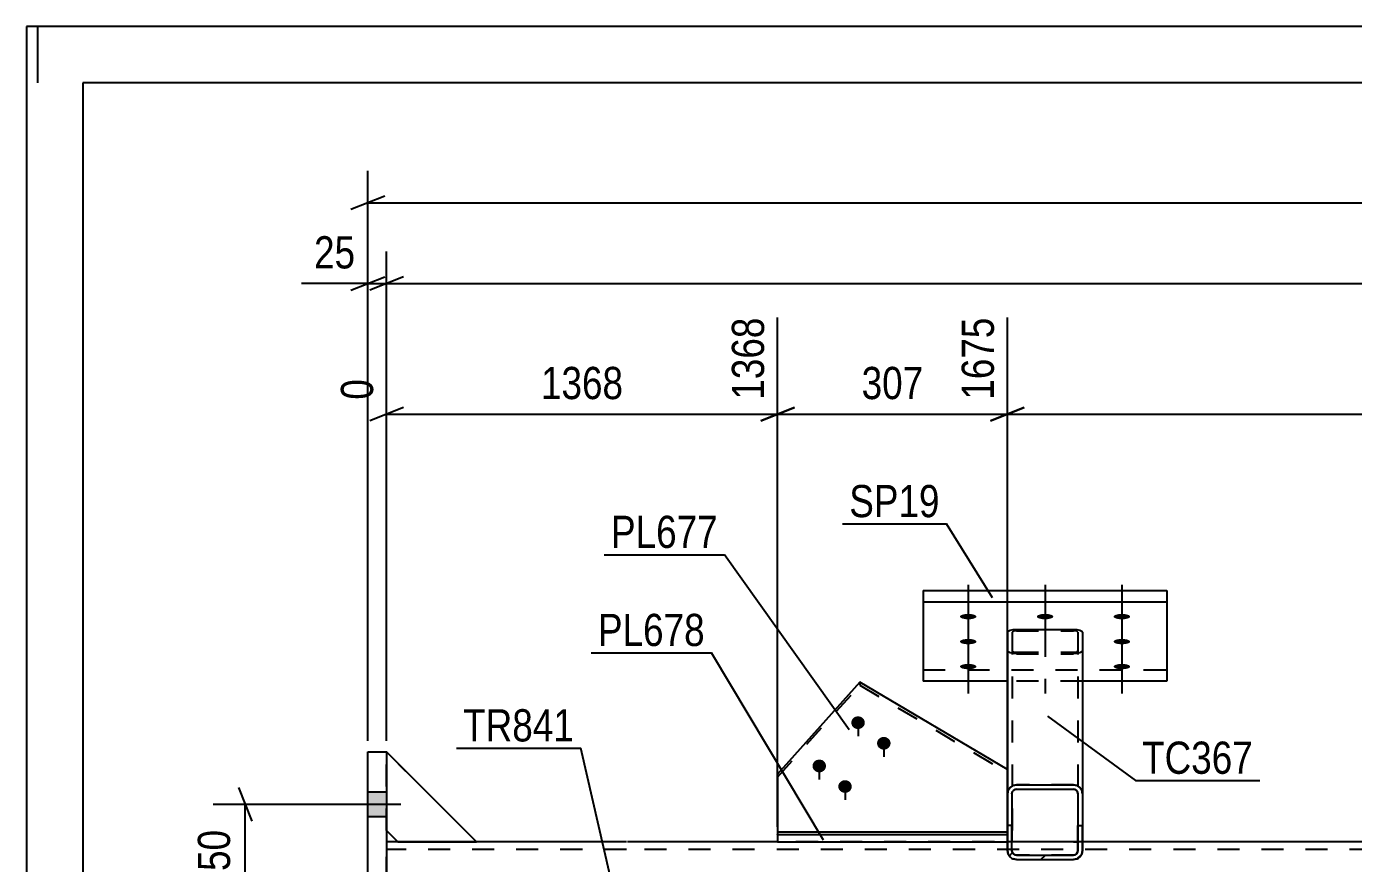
# Model space of a CAD drawing. Header units: millimetres. Extents: x 0 to 841, y 0 to 594.
# Drawn here: x 0 to 118, y 519.5 to 594 of the extents above; entities that cross this region are included whole.
import ezdxf

# ---------------------------------------------------------------- set-up
doc = ezdxf.new("R2010")
doc.units = ezdxf.units.MM
doc.linetypes.add('DXK_LINE_DOT2', pattern=[3.9198, 1.9599, -1.9599])
doc.styles.add('Arial Narrow', font='ARIALN.TTF', dxfattribs={"height": 0.2})

# ---------------------------------------------------------------- blocks, each defined once
blk = doc.blocks.new('Unknown-761545321-1129 - 18537')
at = {"color": 5, "linetype": 'Continuous'}
for p, q in [((841, 594), (0, 594)), ((0, 594), (0, 0)), ((1, 589), (1, 594)), ((836, 589), (5, 589)), ((5, 589), (5, 5))]:
    blk.add_line(p, q, dxfattribs=at)
blk = doc.blocks.new('Part-761545321-2377 - 2342')
at = {"linetype": 'Continuous'}
h = blk.add_hatch(dxfattribs=at)
h.set_pattern_fill('', scale=0.7, style=0, pattern_type=0)
h.set_pattern_definition([(45, (93.416, 519.9116), (-1.57154, 1.57154), [])])
h.paths.add_polyline_path([(93.11, 519.85), (93.42, 519.91), (93.68, 520.08), (93.85, 520.34), (93.91, 520.65), (93.91, 522.88), (93.51, 522.88), (93.51, 520.65), (93.48, 520.5), (93.39, 520.37), (93.26, 520.28), (93.11, 520.25), (88.04, 520.25), (87.89, 520.28), (87.76, 520.37), (87.67, 520.5), (87.64, 520.65), (87.64, 522.88), (87.24, 522.88), (87.24, 520.65), (87.3, 520.34), (87.48, 520.08), (87.74, 519.91), (88.04, 519.85)])
at = {"color": 2, "linetype": 'Continuous'}
for p, q in [((87.74, 526.46), (87.48, 526.28)), ((88.04, 526.52), (87.74, 526.46)), ((88.04, 526.52), (88.04, 526.52)), ((88.04, 526.52), (93.11, 526.52)), ((93.11, 526.52), (93.11, 526.52)), ((93.42, 526.46), (93.11, 526.52)), ((93.68, 526.28), (93.42, 526.46)), ((87.3, 526.02), (87.24, 525.72)), ((87.24, 525.72), (87.24, 522.88)), ((87.48, 526.28), (87.3, 526.02)), ((87.64, 525.72), (87.67, 525.87)), ((87.64, 525.72), (87.64, 522.88)), ((87.67, 525.87), (87.76, 526)), ((87.76, 526), (87.89, 526.09)), ((87.89, 526.09), (88.04, 526.12)), ((88.04, 526.12), (93.11, 526.12)), ((88.04, 526.12), (88.04, 526.12)), ((93.11, 526.12), (93.11, 526.12)), ((93.11, 526.12), (93.26, 526.09)), ((93.26, 526.09), (93.39, 526)), ((93.39, 526), (93.48, 525.87)), ((93.48, 525.87), (93.51, 525.72)), ((93.51, 525.72), (93.51, 525.72)), ((93.51, 525.72), (93.51, 522.88)), ((93.85, 526.02), (93.68, 526.28)), ((93.91, 525.72), (93.85, 526.02)), ((93.91, 525.72), (93.91, 525.72)), ((93.91, 525.72), (93.91, 522.88)), ((87.64, 522.88), (87.24, 522.88)), ((87.24, 520.65), (87.24, 522.88)), ((87.64, 520.65), (87.64, 522.88)), ((93.51, 520.65), (93.51, 522.88)), ((93.51, 522.88), (93.91, 522.88)), ((93.91, 520.65), (93.91, 522.88)), ((87.24, 520.65), (87.24, 520.65)), ((87.24, 520.65), (87.3, 520.34)), ((87.64, 520.65), (87.64, 520.65)), ((87.67, 520.5), (87.64, 520.65)), ((87.76, 520.37), (87.67, 520.5)), ((93.48, 520.5), (93.39, 520.37)), ((93.51, 520.65), (93.48, 520.5)), ((93.51, 520.65), (93.51, 520.65)), ((93.85, 520.34), (93.91, 520.65)), ((93.91, 520.65), (93.91, 520.65)), ((87.74, 519.91), (88.04, 519.85)), ((87.89, 520.28), (87.76, 520.37)), ((88.04, 520.25), (87.89, 520.28)), ((88.04, 520.25), (88.04, 520.25)), ((88.04, 520.25), (93.11, 520.25)), ((88.04, 519.85), (88.04, 519.85)), ((88.04, 519.85), (93.11, 519.85)), ((93.26, 520.28), (93.11, 520.25)), ((93.11, 520.25), (93.11, 520.25)), ((93.11, 519.85), (93.42, 519.91)), ((93.11, 519.85), (93.11, 519.85)), ((93.39, 520.37), (93.26, 520.28))]:
    blk.add_line(p, q, dxfattribs=at)
at = {"color": 7, "linetype": 'DXK_LINE_DOT2'}
for p, q in [((87.48, 526.28), (87.74, 526.46)), ((87.74, 526.46), (88.04, 526.52)), ((93.11, 526.52), (88.04, 526.52)), ((93.11, 526.52), (93.42, 526.46)), ((93.42, 526.46), (93.68, 526.28)), ((87.24, 525.72), (87.3, 526.02)), ((87.3, 526.02), (87.48, 526.28)), ((87.67, 525.87), (87.64, 525.72)), ((87.76, 526), (87.67, 525.87)), ((87.89, 526.09), (87.76, 526)), ((88.04, 526.12), (87.89, 526.09)), ((88.04, 526.12), (93.11, 526.12)), ((93.26, 526.09), (93.11, 526.12)), ((93.39, 526), (93.26, 526.09)), ((93.48, 525.87), (93.39, 526)), ((93.51, 525.72), (93.48, 525.87)), ((93.51, 525.72), (93.51, 525.72)), ((93.68, 526.28), (93.85, 526.02)), ((93.85, 526.02), (93.91, 525.72)), ((93.91, 525.72), (93.91, 525.72)), ((87.24, 522.88), (87.24, 521.43)), ((87.64, 522.88), (87.64, 521.43)), ((93.51, 522.88), (93.51, 521.43)), ((93.91, 522.88), (93.91, 521.43)), ((87.64, 521.43), (87.24, 521.43)), ((87.24, 521.43), (87.24, 520.65)), ((87.3, 520.35), (87.24, 520.65)), ((87.64, 520.65), (87.64, 521.43)), ((87.64, 520.65), (87.67, 520.5)), ((87.67, 520.5), (87.76, 520.37)), ((93.39, 520.37), (93.48, 520.5)), ((93.48, 520.5), (93.51, 520.65)), ((93.91, 521.43), (93.51, 521.43)), ((93.51, 521.43), (93.51, 520.65)), ((93.91, 520.65), (93.85, 520.35)), ((93.91, 521.43), (93.91, 520.65)), ((88.04, 519.85), (87.74, 519.91)), ((87.76, 520.37), (87.89, 520.28)), ((87.89, 520.28), (88.04, 520.25)), ((93.11, 520.25), (88.04, 520.25)), ((88.04, 519.85), (93.11, 519.85)), ((93.11, 520.25), (93.26, 520.28)), ((93.42, 519.91), (93.11, 519.85)), ((93.26, 520.28), (93.39, 520.37))]:
    blk.add_line(p, q, dxfattribs=at)
for centre, start, end in [((88.04, 520.65), 202.5, 247.5), ((93.11, 520.65), 292.5, 337.5)]:
    blk.add_arc(centre, 0.8, start, end, dxfattribs=at)
at = {"color": 2, "linetype": 'Continuous'}
for centre, start, end in [((88.04, 520.65), 202.5, 247.5), ((93.11, 520.65), 292.5, 337.5)]:
    blk.add_arc(centre, 0.8, start, end, dxfattribs=at)
blk = doc.blocks.new('Part-761545321-2495 - 2342')
at = {"color": 2, "linetype": 'Continuous'}
for p, q in [((74.11, 535.63), (66.79, 527.45)), ((87.23, 527.86), (74.11, 535.63)), ((87.23, 527.86), (87.23, 522.09)), ((66.79, 527.45), (66.79, 522.09)), ((66.79, 522.32), (87.23, 522.32))]:
    blk.add_line(p, q, dxfattribs=at)
at = {"color": 7, "linetype": 'DXK_LINE_DOT2'}
for p, q in [((66.79, 527.19), (74.11, 535.37)), ((74.11, 535.63), (74.11, 535.37)), ((74.11, 535.37), (87.23, 527.6)), ((66.79, 522.06), (66.79, 522.09)), ((66.79, 522.06), (66.79, 522.09)), ((87.23, 522.06), (66.79, 522.06)), ((87.23, 522.09), (87.23, 522.06)), ((87.23, 522.09), (87.23, 522.06))]:
    blk.add_line(p, q, dxfattribs=at)
blk = doc.blocks.new('Part-761545321-2367 - 2342')
at = {"color": 2, "linetype": 'Continuous'}
for p, q in [((30.35, 500.09), (30.35, 529.43)), ((30.35, 529.43), (32.02, 529.43)), ((32.02, 529.43), (32.02, 500.09)), ((32.02, 500.09), (30.35, 500.09))]:
    blk.add_line(p, q, dxfattribs=at)
blk = doc.blocks.new('Part-761545321-2400 - 2342')
at = {"color": 2, "linetype": 'Continuous'}
for p, q in [((87.25, 540.08), (87.31, 540.18)), ((87.25, 540.08), (87.25, 525.74)), ((87.31, 540.18), (87.48, 540.26)), ((87.48, 540.26), (87.74, 540.32)), ((87.74, 540.32), (88.05, 540.34)), ((88.05, 540.34), (93.11, 540.34)), ((93.11, 540.34), (93.42, 540.32)), ((93.42, 540.32), (93.68, 540.26)), ((93.68, 540.26), (93.85, 540.18)), ((93.85, 540.18), (93.91, 540.08)), ((93.91, 540.08), (93.91, 521.43)), ((93.11, 521.43), (87.64, 521.43)), ((93.51, 521.43), (93.11, 521.43)), ((93.91, 521.43), (93.91, 521.43))]:
    blk.add_line(p, q, dxfattribs=at)
at = {"color": 7, "linetype": 'DXK_LINE_DOT2'}
for p, q in [((87.68, 540.13), (87.65, 540.08)), ((87.65, 540.08), (87.65, 521.43)), ((87.76, 540.17), (87.68, 540.13)), ((87.89, 540.2), (87.76, 540.17)), ((88.05, 540.21), (87.89, 540.2)), ((88.05, 540.21), (93.11, 540.21)), ((93.27, 540.2), (93.11, 540.21)), ((93.4, 540.17), (93.27, 540.2)), ((93.48, 540.13), (93.4, 540.17)), ((93.51, 540.08), (93.48, 540.13)), ((93.51, 540.08), (93.51, 521.43)), ((87.31, 538.33), (87.25, 538.43)), ((87.48, 538.25), (87.31, 538.33)), ((87.74, 538.19), (87.48, 538.25)), ((87.65, 538.43), (87.68, 538.38)), ((87.68, 538.38), (87.76, 538.34)), ((88.05, 538.17), (87.74, 538.19)), ((87.76, 538.34), (87.89, 538.31)), ((87.89, 538.31), (88.05, 538.3)), ((88.05, 538.3), (93.11, 538.3)), ((88.05, 538.17), (93.11, 538.17)), ((93.11, 538.3), (93.27, 538.31)), ((93.42, 538.19), (93.11, 538.17)), ((93.27, 538.31), (93.4, 538.34)), ((93.4, 538.34), (93.48, 538.38)), ((93.68, 538.25), (93.42, 538.19)), ((93.48, 538.38), (93.51, 538.43)), ((93.85, 538.33), (93.68, 538.25)), ((93.91, 538.43), (93.85, 538.33)), ((87.25, 525.74), (87.25, 521.43)), ((87.64, 521.43), (87.25, 521.43)), ((93.11, 521.43), (93.42, 521.43)), ((93.48, 521.43), (93.51, 521.43)), ((93.91, 521.43), (93.51, 521.43))]:
    blk.add_line(p, q, dxfattribs=at)
blk = doc.blocks.new('Part-761545321-2405 - 2342')
at = {"color": 2, "linetype": 'Continuous'}
for p, q in [((79.75, 543.79), (101.41, 543.79)), ((79.75, 543.79), (79.75, 535.73)), ((101.41, 543.79), (101.41, 535.73)), ((79.75, 542.78), (101.41, 542.78)), ((87.25, 535.73), (79.75, 535.73)), ((101.41, 535.73), (93.91, 535.73))]:
    blk.add_line(p, q, dxfattribs=at)
at = {"color": 7, "linetype": 'DXK_LINE_DOT2'}
for p, q in [((79.75, 536.74), (101.41, 536.74)), ((93.91, 535.73), (87.25, 535.73))]:
    blk.add_line(p, q, dxfattribs=at)
blk = doc.blocks.new('Part-761545321-2423 - 2342')
at = {"color": 7, "linetype": 'DXK_LINE_DOT2'}
for p, q in [((40.02, 521.43), (32.02, 529.43)), ((32.02, 529.43), (32.02, 522.43)), ((32.02, 522.43), (33.02, 521.43)), ((33.02, 521.43), (40.02, 521.43))]:
    blk.add_line(p, q, dxfattribs=at)
blk = doc.blocks.new('Part-761545321-2426 - 2342')
at = {"color": 2, "linetype": 'Continuous'}
for p, q in [((40.02, 521.43), (32.02, 529.43)), ((32.02, 529.43), (32.02, 529.43)), ((32.02, 522.43), (33.02, 521.43)), ((33.02, 521.43), (40.02, 521.43))]:
    blk.add_line(p, q, dxfattribs=at)
at = {"color": 7, "linetype": 'DXK_LINE_DOT2'}
blk.add_line((32.02, 522.43), (32.02, 529.43), dxfattribs=at)
blk = doc.blocks.new('Part-761545321-2429 - 2342')
at = {"color": 7, "linetype": 'DXK_LINE_DOT2'}
for p, q in [((40.02, 521.43), (32.02, 529.43)), ((32.02, 529.43), (32.02, 522.43)), ((32.02, 522.43), (33.02, 521.43)), ((33.02, 521.43), (40.02, 521.43))]:
    blk.add_line(p, q, dxfattribs=at)
blk = doc.blocks.new('Part-761545321-2444 - 2342')
at = {"color": 2, "linetype": 'Continuous'}
for p, q in [((53.35, 521.43), (32.02, 521.43)), ((66.79, 521.43), (53.45, 521.43)), ((87.24, 521.43), (87.23, 521.43)), ((319.54, 521.43), (93.91, 521.43)), ((32.02, 509.43), (32.02, 520.09))]:
    blk.add_line(p, q, dxfattribs=at)
at = {"color": 7, "linetype": 'DXK_LINE_DOT2'}
for p, q in [((32.02, 521.43), (32.02, 520.09)), ((32.02, 521.43), (32.02, 521.04)), ((53.35, 520.76), (32.02, 520.76)), ((319.54, 520.76), (53.45, 520.76)), ((93.91, 521.43), (66.79, 521.43))]:
    blk.add_line(p, q, dxfattribs=at)
blk = doc.blocks.new('Bolt-761545321-2449 - 2342')
at = {"linetype": 'Continuous'}
for points in [[(30.35, 525.86), (30.35, 523.66), (32.02, 523.66), (32.02, 525.86)], [(30.35, 525.86), (30.35, 523.66), (32.02, 523.66), (32.02, 525.86)], [(30.35, 505.86), (30.35, 503.66), (32.02, 503.66), (32.02, 505.86)], [(30.35, 505.86), (30.35, 503.66), (32.02, 503.66), (32.02, 505.86)]]:
    blk.add_hatch(color=1, dxfattribs=at).paths.add_polyline_path(points)
at = {"color": 1, "linetype": 'Continuous'}
for p, q in [((32.02, 525.86), (30.35, 525.86)), ((32.02, 525.86), (30.35, 525.86)), ((33.28, 524.76), (25.35, 524.76)), ((33.28, 524.76), (25.35, 524.76)), ((32.02, 523.66), (30.35, 523.66)), ((32.02, 523.66), (30.35, 523.66)), ((32.02, 505.86), (30.35, 505.86)), ((32.02, 505.86), (30.35, 505.86)), ((33.28, 504.76), (25.35, 504.76)), ((33.28, 504.76), (25.35, 504.76)), ((32.02, 503.66), (30.35, 503.66)), ((32.02, 503.66), (30.35, 503.66))]:
    blk.add_line(p, q, dxfattribs=at)
blk = doc.blocks.new('Bolt-761545321-2453 - 2342')
at = {"linetype": 'Continuous'}
for points in [[(83.75, 541.72), (83.9, 541.71), (84.05, 541.7), (84.18, 541.67), (84.29, 541.64), (84.38, 541.6), (84.44, 541.55), (84.48, 541.5), (84.48, 541.45), (84.44, 541.4), (84.38, 541.36), (84.29, 541.32), (84.18, 541.29), (84.05, 541.26), (83.9, 541.24), (83.75, 541.24), (83.59, 541.24), (83.45, 541.26), (83.32, 541.29), (83.2, 541.32), (83.11, 541.36), (83.05, 541.4), (83.02, 541.45), (83.02, 541.5), (83.05, 541.55), (83.11, 541.6), (83.2, 541.64), (83.32, 541.67), (83.45, 541.7), (83.59, 541.71)], [(90.58, 541.72), (90.73, 541.71), (90.88, 541.7), (91.01, 541.67), (91.13, 541.64), (91.22, 541.6), (91.28, 541.55), (91.31, 541.5), (91.31, 541.45), (91.28, 541.4), (91.22, 541.36), (91.13, 541.32), (91.01, 541.29), (90.88, 541.26), (90.73, 541.24), (90.58, 541.24), (90.43, 541.24), (90.28, 541.26), (90.15, 541.29), (90.04, 541.32), (89.94, 541.36), (89.88, 541.4), (89.85, 541.45), (89.85, 541.5), (89.88, 541.55), (89.94, 541.6), (90.04, 541.64), (90.15, 541.67), (90.28, 541.7), (90.43, 541.71)], [(97.41, 541.72), (97.57, 541.71), (97.71, 541.7), (97.84, 541.67), (97.96, 541.64), (98.05, 541.6), (98.11, 541.55), (98.14, 541.5), (98.14, 541.45), (98.11, 541.4), (98.05, 541.36), (97.96, 541.32), (97.84, 541.29), (97.71, 541.26), (97.57, 541.24), (97.41, 541.24), (97.26, 541.24), (97.12, 541.26), (96.98, 541.29), (96.87, 541.32), (96.78, 541.36), (96.72, 541.4), (96.68, 541.45), (96.68, 541.5), (96.72, 541.55), (96.78, 541.6), (96.87, 541.64), (96.98, 541.67), (97.12, 541.7), (97.26, 541.71)], [(83.75, 539.49), (83.9, 539.49), (84.05, 539.47), (84.18, 539.45), (84.29, 539.41), (84.38, 539.37), (84.44, 539.33), (84.48, 539.28), (84.48, 539.23), (84.44, 539.18), (84.38, 539.13), (84.29, 539.09), (84.18, 539.06), (84.05, 539.04), (83.9, 539.02), (83.75, 539.02), (83.59, 539.02), (83.45, 539.04), (83.32, 539.06), (83.2, 539.09), (83.11, 539.13), (83.05, 539.18), (83.02, 539.23), (83.02, 539.28), (83.05, 539.33), (83.11, 539.37), (83.2, 539.41), (83.32, 539.45), (83.45, 539.47), (83.59, 539.49)], [(97.41, 539.49), (97.57, 539.49), (97.71, 539.47), (97.84, 539.45), (97.96, 539.41), (98.05, 539.37), (98.11, 539.33), (98.14, 539.28), (98.14, 539.23), (98.11, 539.18), (98.05, 539.13), (97.96, 539.09), (97.84, 539.06), (97.71, 539.04), (97.57, 539.02), (97.41, 539.02), (97.26, 539.02), (97.12, 539.04), (96.98, 539.06), (96.87, 539.09), (96.78, 539.13), (96.72, 539.18), (96.68, 539.23), (96.68, 539.28), (96.72, 539.33), (96.78, 539.37), (96.87, 539.41), (96.98, 539.45), (97.12, 539.47), (97.26, 539.49)], [(83.75, 537.27), (83.9, 537.26), (84.05, 537.25), (84.18, 537.22), (84.29, 537.19), (84.38, 537.15), (84.44, 537.1), (84.48, 537.05), (84.48, 537), (84.44, 536.96), (84.38, 536.91), (84.29, 536.87), (84.18, 536.84), (84.05, 536.81), (83.9, 536.8), (83.75, 536.79), (83.59, 536.8), (83.45, 536.81), (83.32, 536.84), (83.2, 536.87), (83.11, 536.91), (83.05, 536.96), (83.02, 537), (83.02, 537.05), (83.05, 537.1), (83.11, 537.15), (83.2, 537.19), (83.32, 537.22), (83.45, 537.25), (83.59, 537.26)], [(97.41, 537.27), (97.57, 537.26), (97.71, 537.25), (97.84, 537.22), (97.96, 537.19), (98.05, 537.15), (98.11, 537.1), (98.14, 537.05), (98.14, 537), (98.11, 536.96), (98.05, 536.91), (97.96, 536.87), (97.84, 536.84), (97.71, 536.81), (97.57, 536.8), (97.41, 536.79), (97.26, 536.8), (97.12, 536.81), (96.98, 536.84), (96.87, 536.87), (96.78, 536.91), (96.72, 536.96), (96.68, 537), (96.68, 537.05), (96.72, 537.1), (96.78, 537.15), (96.87, 537.19), (96.98, 537.22), (97.12, 537.25), (97.26, 537.26)]]:
    blk.add_hatch(color=1, dxfattribs=at).paths.add_polyline_path(points)
at = {"color": 1, "linetype": 'Continuous'}
for p, q in [((83.75, 544.31), (83.75, 539.08)), ((90.58, 544.31), (90.58, 539.08)), ((97.41, 544.31), (97.41, 539.08)), ((83.75, 542.09), (83.75, 536.86)), ((97.41, 542.09), (97.41, 536.86)), ((83.75, 539.87), (83.75, 534.63)), ((97.41, 539.87), (97.41, 534.63))]:
    blk.add_line(p, q, dxfattribs=at)
at = {"color": 1, "linetype": 'DXK_LINE_DOT2'}
blk.add_line((90.58, 539.87), (90.58, 534.63), dxfattribs=at)
blk = doc.blocks.new('Part-761545321-2496 - 2342')
at = {"color": 2, "linetype": 'Continuous'}
for p, q in [((66.79, 522.09), (66.79, 521.43)), ((66.79, 522.09), (87.23, 522.09)), ((87.23, 522.09), (87.23, 521.43)), ((66.79, 521.43), (87.23, 521.43))]:
    blk.add_line(p, q, dxfattribs=at)
blk = doc.blocks.new('Bolt-761545321-2497 - 2342')
at = {"linetype": 'Continuous'}
for points in [[(73.95, 531.47), (73.82, 531.48), (73.7, 531.52), (73.6, 531.58), (73.5, 531.66), (73.43, 531.75), (73.38, 531.86), (73.35, 531.98), (73.35, 532.1), (73.38, 532.21), (73.43, 532.32), (73.5, 532.42), (73.6, 532.5), (73.7, 532.56), (73.82, 532.59), (73.95, 532.6), (74.07, 532.59), (74.19, 532.56), (74.3, 532.5), (74.39, 532.42), (74.47, 532.32), (74.52, 532.21), (74.55, 532.1), (74.55, 531.98), (74.52, 531.86), (74.47, 531.75), (74.39, 531.66), (74.3, 531.58), (74.19, 531.52), (74.07, 531.48)], [(76.24, 529.64), (76.11, 529.65), (76, 529.69), (75.89, 529.75), (75.79, 529.83), (75.72, 529.92), (75.67, 530.03), (75.64, 530.15), (75.64, 530.26), (75.67, 530.38), (75.72, 530.49), (75.79, 530.58), (75.89, 530.66), (76, 530.72), (76.11, 530.76), (76.24, 530.77), (76.36, 530.76), (76.48, 530.72), (76.59, 530.66), (76.69, 530.58), (76.76, 530.49), (76.81, 530.38), (76.84, 530.26), (76.84, 530.15), (76.81, 530.03), (76.76, 529.92), (76.69, 529.83), (76.59, 529.75), (76.48, 529.69), (76.36, 529.65)], [(70.5, 527.62), (70.38, 527.63), (70.26, 527.67), (70.15, 527.73), (70.06, 527.81), (69.98, 527.9), (69.93, 528.01), (69.91, 528.13), (69.91, 528.25), (69.93, 528.36), (69.98, 528.47), (70.06, 528.57), (70.15, 528.65), (70.26, 528.71), (70.38, 528.74), (70.5, 528.75), (70.63, 528.74), (70.75, 528.71), (70.86, 528.65), (70.95, 528.57), (71.02, 528.47), (71.07, 528.36), (71.1, 528.25), (71.1, 528.13), (71.07, 528.01), (71.02, 527.9), (70.95, 527.81), (70.86, 527.73), (70.75, 527.67), (70.63, 527.63)], [(72.79, 525.79), (72.67, 525.8), (72.55, 525.84), (72.44, 525.9), (72.35, 525.98), (72.27, 526.07), (72.22, 526.18), (72.2, 526.3), (72.2, 526.41), (72.22, 526.53), (72.27, 526.64), (72.35, 526.73), (72.44, 526.81), (72.55, 526.87), (72.67, 526.91), (72.79, 526.92), (72.92, 526.91), (73.04, 526.87), (73.15, 526.81), (73.24, 526.73), (73.31, 526.64), (73.36, 526.53), (73.39, 526.41), (73.39, 526.3), (73.36, 526.18), (73.31, 526.07), (73.24, 525.98), (73.15, 525.9), (73.04, 525.84), (72.92, 525.8)]]:
    blk.add_hatch(color=1, dxfattribs=at).paths.add_polyline_path(points)
at = {"color": 1, "linetype": 'Continuous'}
for p, q in [((73.95, 532.47), (73.95, 530.84)), ((76.24, 530.64), (76.24, 529.01)), ((70.5, 528.62), (70.5, 526.99)), ((72.79, 526.79), (72.79, 525.16))]:
    blk.add_line(p, q, dxfattribs=at)
blk = doc.blocks.new('StraightDimension-761545321-11111 - 2342')
at = {"color": 7, "linetype": 'Continuous'}
for p, q in [((66.79, 522.76), (66.79, 568.1)), ((87.23, 522.43), (87.23, 568.1)), ((68.29, 560.09), (65.29, 558.89)), ((66.79, 559.49), (87.23, 559.49)), ((85.73, 558.89), (88.73, 560.09))]:
    blk.add_line(p, q, dxfattribs=at)
at = {"color": 0}
blk.add_wipeout([(80.35, 560.24), (80.35, 564.44), (73.67, 564.44), (73.67, 560.24)], dxfattribs=at)
at = {"color": 3, "style": 'Arial Narrow'}
blk.add_text('307', height=2.863, dxfattribs=at).set_placement((74.27, 560.84))
at = {"color": 0, "linetype": 'Continuous'}
blk.add_wipeout([(86.63, 568.7), (82.43, 568.7), (82.43, 560.19), (86.63, 560.19)], dxfattribs=at)
at = {"color": 3, "linetype": 'Continuous', "style": 'Arial Narrow'}
blk.add_text('1675', height=2.863, rotation=90.0002, dxfattribs=at).set_placement((86.03, 560.79))
blk = doc.blocks.new('StraightDimension-761545321-2594 - 2342')
at = {"color": 7, "linetype": 'Continuous'}
for p, q in [((18.85, 526.26), (20.05, 523.26)), ((29.35, 524.76), (16.6, 524.76)), ((19.45, 514.76), (19.45, 524.76)), ((20.05, 513.26), (18.85, 516.26)), ((31.02, 514.76), (16.6, 514.76))]:
    blk.add_line(p, q, dxfattribs=at)
at = {"color": 0}
blk.add_wipeout([(18.7, 523.1), (14.5, 523.1), (14.5, 516.42), (18.7, 516.42)], dxfattribs=at)
at = {"color": 3, "style": 'Arial Narrow'}
blk.add_text('150', height=2.863, rotation=90.0002, dxfattribs=at).set_placement((18.1, 517.02))
blk = doc.blocks.new('StraightDimension-761545321-11112 - 2342')
at = {"color": 7, "linetype": 'Continuous'}
for p, q in [((66.79, 522.76), (66.79, 568.1)), ((32.02, 530.43), (32.02, 562.62)), ((33.52, 560.09), (30.52, 558.89)), ((32.02, 559.49), (66.79, 559.49)), ((65.29, 558.89), (68.29, 560.09))]:
    blk.add_line(p, q, dxfattribs=at)
at = {"color": 0}
blk.add_wipeout([(53.66, 560.24), (53.66, 564.44), (45.15, 564.44), (45.15, 560.24)], dxfattribs=at)
at = {"color": 3, "style": 'Arial Narrow'}
blk.add_text('1368', height=2.863, dxfattribs=at).set_placement((45.75, 560.84))
at = {"color": 0, "linetype": 'Continuous'}
for points in [[(66.19, 568.7), (61.99, 568.7), (61.99, 560.19), (66.19, 560.19)], [(31.42, 563.22), (27.22, 563.22), (27.22, 560.19), (31.42, 560.19)]]:
    blk.add_wipeout(points, dxfattribs=at)
at = {"color": 3, "linetype": 'Continuous', "style": 'Arial Narrow'}
for s, height, p in [('1368', 2.863, (65.59, 560.79)), ('0', 2.86, (30.82, 560.79))]:
    blk.add_text(s, height=height, rotation=90.0002, dxfattribs=at).set_placement(p)
blk = doc.blocks.new('StraightDimension-761545321-11110 - 2342')
at = {"color": 7, "linetype": 'Continuous'}
for p, q in [((87.23, 522.43), (87.23, 568.1)), ((88.73, 560.09), (85.73, 558.89)), ((87.23, 559.49), (340.97, 559.49))]:
    blk.add_line(p, q, dxfattribs=at)
blk = doc.blocks.new('StraightDimension-761545321-11229 - 2342')
at = {"color": 7, "linetype": 'Continuous'}
for p, q in [((32.02, 530.43), (32.02, 573.97)), ((33.52, 571.72), (30.52, 570.52)), ((32.02, 571.12), (340.97, 571.12))]:
    blk.add_line(p, q, dxfattribs=at)
blk = doc.blocks.new('StraightDimension-761545321-11230 - 2342')
at = {"color": 7, "linetype": 'Continuous'}
for p, q in [((30.35, 530.43), (30.35, 573.97)), ((32.02, 530.43), (32.02, 573.97)), ((28.85, 570.52), (31.85, 571.72)), ((33.52, 571.72), (30.52, 570.52)), ((30.35, 571.12), (24.45, 571.12)), ((30.35, 571.12), (24.45, 571.12)), ((30.35, 571.12), (32.02, 571.12))]:
    blk.add_line(p, q, dxfattribs=at)
at = {"color": 0}
blk.add_wipeout([(29.83, 571.87), (29.83, 576.07), (24.97, 576.07), (24.97, 571.87)], dxfattribs=at)
at = {"color": 3, "style": 'Arial Narrow'}
blk.add_text('25', height=2.863, dxfattribs=at).set_placement((25.57, 572.47))
blk = doc.blocks.new('StraightDimension-761545321-11295 - 2342')
at = {"color": 7, "linetype": 'Continuous'}
for p, q in [((30.35, 530.43), (30.35, 581.15)), ((31.85, 578.9), (28.85, 577.7)), ((30.35, 578.3), (342.64, 578.3))]:
    blk.add_line(p, q, dxfattribs=at)
blk = doc.blocks.new('Mark-761545321-11011 - 2342')
at = {"color": 30, "linetype": 'Continuous'}
for p, q in [((90.79, 532.62), (98.61, 526.89)), ((98.61, 526.89), (109.67, 526.89))]:
    blk.add_line(p, q, dxfattribs=at)
at = {"color": 0}
blk.add_wipeout([(109.07, 527.49), (109.07, 530.49), (99.21, 530.49), (99.21, 527.49)], dxfattribs=at)
blk.add_wipeout([(109.07, 527.49), (109.07, 530.49), (99.21, 530.49), (99.21, 527.49)], dxfattribs=at)
at = {"color": 3, "style": 'Arial Narrow'}
blk.add_text('TC367', height=2.863, dxfattribs=at).set_placement((99.21, 527.49))
blk = doc.blocks.new('Mark-761545321-11018 - 2342')
at = {"color": 30, "linetype": 'Continuous'}
for p in [(72.57, 549.73), (85.91, 543.15)]:
    blk.add_line(p, (81.81, 549.73), dxfattribs=at)
at = {"color": 0}
blk.add_wipeout([(81.21, 550.33), (81.21, 553.33), (73.17, 553.33), (73.17, 550.33)], dxfattribs=at)
blk.add_wipeout([(81.21, 550.33), (81.21, 553.33), (73.17, 553.33), (73.17, 550.33)], dxfattribs=at)
at = {"color": 3, "style": 'Arial Narrow'}
blk.add_text('SP19', height=2.863, dxfattribs=at).set_placement((73.17, 550.33))
blk = doc.blocks.new('Mark-761545321-11026 - 2342')
at = {"color": 30, "linetype": 'Continuous'}
for p in [(50.22, 538.26), (70.89, 521.58)]:
    blk.add_line(p, (60.93, 538.26), dxfattribs=at)
at = {"color": 0}
blk.add_wipeout([(60.33, 538.86), (60.33, 541.86), (50.82, 541.86), (50.82, 538.86)], dxfattribs=at)
blk.add_wipeout([(60.33, 538.86), (60.33, 541.86), (50.82, 541.86), (50.82, 538.86)], dxfattribs=at)
at = {"color": 3, "style": 'Arial Narrow'}
blk.add_text('PL678', height=2.863, dxfattribs=at).set_placement((50.82, 538.86))
blk = doc.blocks.new('Mark-761545321-11023 - 2342')
at = {"color": 30, "linetype": 'Continuous'}
for p in [(51.38, 546.99), (73.17, 531.39)]:
    blk.add_line(p, (62.08, 546.99), dxfattribs=at)
at = {"color": 0}
blk.add_wipeout([(61.48, 547.59), (61.48, 550.59), (51.98, 550.59), (51.98, 547.59)], dxfattribs=at)
blk.add_wipeout([(61.48, 547.59), (61.48, 550.59), (51.98, 550.59), (51.98, 547.59)], dxfattribs=at)
at = {"color": 3, "style": 'Arial Narrow'}
blk.add_text('PL677', height=2.863, dxfattribs=at).set_placement((51.98, 547.59))
blk = doc.blocks.new('Mark-761545321-2440 - 2342')
at = {"color": 30, "linetype": 'Continuous'}
for p in [(38.23, 529.77), (51.91, 518.42)]:
    blk.add_line(p, (49.29, 529.77), dxfattribs=at)
at = {"color": 0}
blk.add_wipeout([(48.69, 530.37), (48.69, 533.37), (38.83, 533.37), (38.83, 530.37)], dxfattribs=at)
blk.add_wipeout([(48.69, 530.37), (48.69, 533.37), (38.83, 533.37), (38.83, 530.37)], dxfattribs=at)
at = {"color": 3, "style": 'Arial Narrow'}
blk.add_text('TR841', height=2.863, dxfattribs=at).set_placement((38.83, 530.37))

msp = doc.modelspace()

# ---------------------------------------------------------------- block references
for name in ['Unknown-761545321-1129 - 18537', 'Bolt-761545321-2453 - 2342', 'Part-761545321-2405 - 2342', 'Part-761545321-2400 - 2342', 'Part-761545321-2495 - 2342', 'Bolt-761545321-2497 - 2342', 'Part-761545321-2367 - 2342', 'Part-761545321-2423 - 2342', 'Part-761545321-2426 - 2342', 'Part-761545321-2429 - 2342', 'Part-761545321-2377 - 2342', 'Bolt-761545321-2449 - 2342', 'Part-761545321-2496 - 2342', 'Part-761545321-2444 - 2342']:
    msp.add_blockref(name, (0, 0))

# ---------------------------------------------------------------- next in the draw order: block references
for name in ['StraightDimension-761545321-11111 - 2342', 'StraightDimension-761545321-2594 - 2342']:
    msp.add_blockref(name, (0, 0))

# ---------------------------------------------------------------- next in the draw order: block references
for name in ['StraightDimension-761545321-11112 - 2342', 'StraightDimension-761545321-11110 - 2342']:
    msp.add_blockref(name, (0, 0))

# ---------------------------------------------------------------- next in the draw order: block references
msp.add_blockref('StraightDimension-761545321-11229 - 2342', (0, 0))

# ---------------------------------------------------------------- next in the draw order: block references
msp.add_blockref('StraightDimension-761545321-11230 - 2342', (0, 0))

# ---------------------------------------------------------------- next in the draw order: block references
msp.add_blockref('StraightDimension-761545321-11295 - 2342', (0, 0))

# ---------------------------------------------------------------- next in the draw order: block references
for name in ['Mark-761545321-11018 - 2342', 'Mark-761545321-11026 - 2342', 'Mark-761545321-11011 - 2342']:
    msp.add_blockref(name, (0, 0))

# ---------------------------------------------------------------- next in the draw order: block references
msp.add_blockref('Mark-761545321-11023 - 2342', (0, 0))

# ---------------------------------------------------------------- next in the draw order: block references
msp.add_blockref('Mark-761545321-2440 - 2342', (0, 0))

doc.saveas('drawing.dxf')
